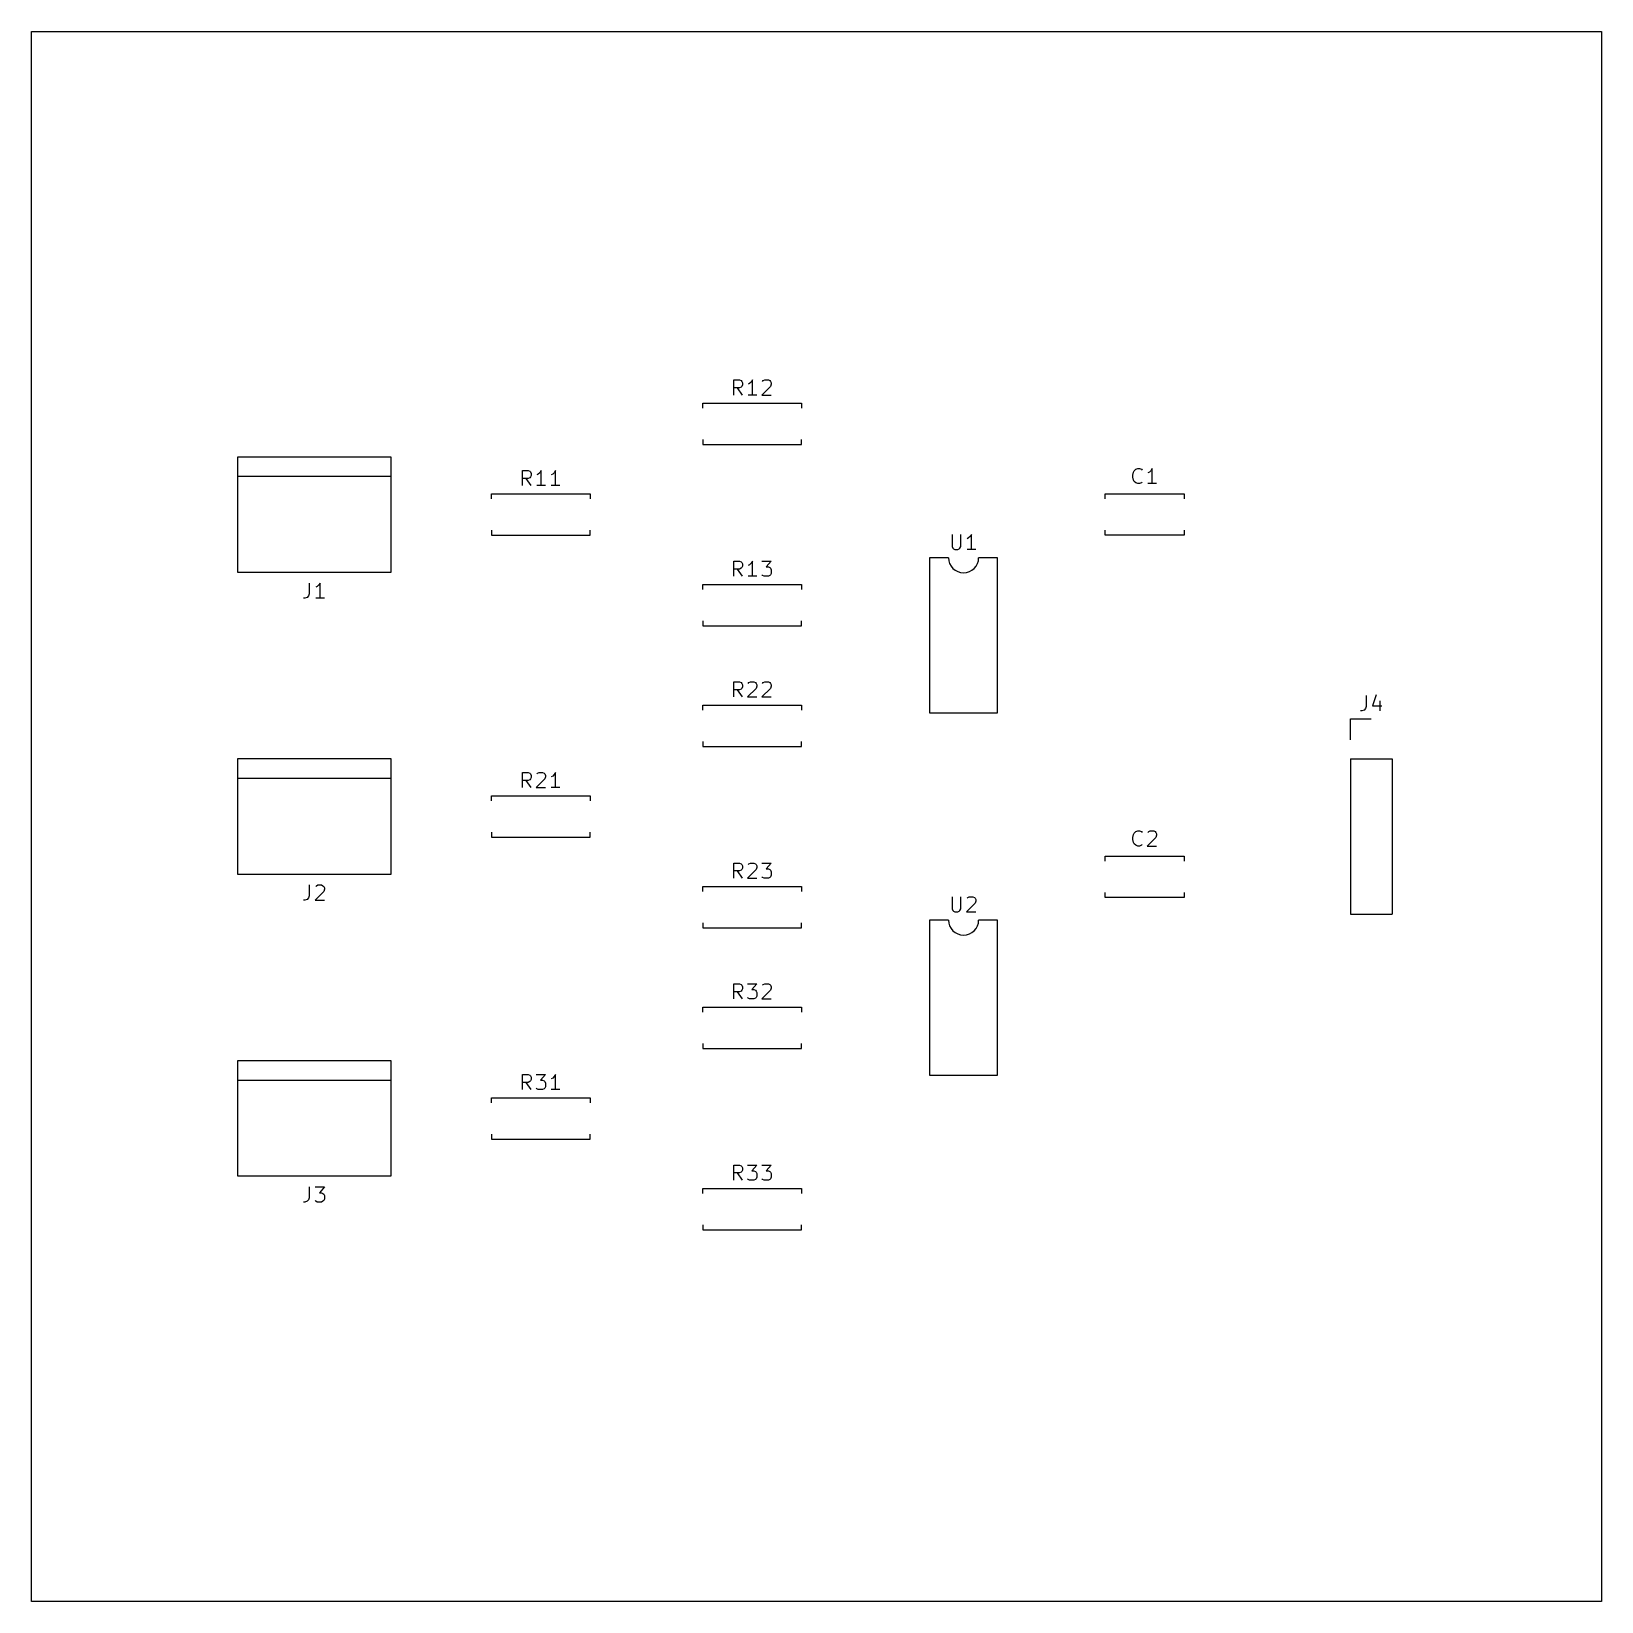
# Model space of a CAD drawing. Extents: x 20 to 124, y -124 to -20.
import ezdxf

# ---------------------------------------------------------------- set-up
doc = ezdxf.new("R2010")
doc.units = 0
doc.layers.add('LYELLOW', color=51, linetype='CONTINUOUS')
doc.layers.add('WHITE', color=7, linetype='CONTINUOUS')

msp = doc.modelspace()

# ---------------------------------------------------------------- linework, layer by layer
at = {"layer": 'LYELLOW', "linetype": 'CONTINUOUS'}
for p, q in [((66.525714, -44.084819), (66.525714, -43.084819)), ((66.525714, -43.084819), (66.906666, -43.084819)), ((66.906666, -43.608628), (66.525714, -43.608628)), ((67.097142, -44.084819), (66.763809, -43.608628)), ((66.906666, -43.084819), (67.001904, -43.132438)), ((67.001904, -43.561009), (66.906666, -43.608628)), ((67.001904, -43.132438), (67.049523, -43.180057)), ((67.049523, -43.51339), (67.001904, -43.561009)), ((67.049523, -43.180057), (67.097142, -43.275295)), ((67.097142, -43.418152), (67.049523, -43.51339)), ((67.097142, -43.275295), (67.097142, -43.418152)), ((67.573333, -43.322914), (67.478095, -43.370533)), ((67.668571, -43.227676), (67.573333, -43.322914)), ((67.763809, -43.084819), (67.668571, -43.227676)), ((67.763809, -44.084819), (67.763809, -43.084819)), ((68.954285, -43.51339), (68.382857, -44.084819)), ((68.430476, -43.180057), (68.478095, -43.132438)), ((68.478095, -43.132438), (68.573333, -43.084819)), ((68.573333, -43.084819), (68.811428, -43.084819)), ((68.811428, -43.084819), (68.906666, -43.132438)), ((68.906666, -43.132438), (68.954285, -43.180057)), ((68.954285, -43.180057), (69.001904, -43.275295)), ((69.001904, -43.370533), (68.954285, -43.51339)), ((69.001904, -43.275295), (69.001904, -43.370533)), ((64.47, -44.63), (71.01, -44.63)), ((64.47, -44.96), (64.47, -44.63)), ((68.049523, -44.084819), (67.478095, -44.084819)), ((68.382857, -44.084819), (69.001904, -44.084819)), ((71.01, -44.63), (71.01, -44.96)), ((64.47, -47.04), (64.47, -47.37)), ((64.47, -47.37), (71.01, -47.37)), ((71.01, -47.37), (71.01, -47.04)), ((33.66, -48.19), (33.66, -55.81)), ((43.82, -48.19), (33.66, -48.19)), ((43.82, -55.81), (43.82, -48.19)), ((33.66, -49.46), (43.82, -49.46)), ((52.525714, -50.084819), (52.525714, -49.084819)), ((52.525714, -49.084819), (52.906666, -49.084819)), ((52.906666, -49.608628), (52.525714, -49.608628)), ((53.097142, -50.084819), (52.763809, -49.608628)), ((52.906666, -49.084819), (53.001904, -49.132438)), ((53.001904, -49.561009), (52.906666, -49.608628)), ((53.001904, -49.132438), (53.049523, -49.180057)), ((53.049523, -49.51339), (53.001904, -49.561009)), ((53.049523, -49.180057), (53.097142, -49.275295)), ((53.097142, -49.418152), (53.049523, -49.51339)), ((53.097142, -49.275295), (53.097142, -49.418152)), ((53.573333, -49.322914), (53.478095, -49.370533)), ((53.668571, -49.227676), (53.573333, -49.322914)), ((53.763809, -49.084819), (53.668571, -49.227676)), ((53.763809, -50.084819), (53.763809, -49.084819)), ((54.525714, -49.322914), (54.430476, -49.370533)), ((54.620952, -49.227676), (54.525714, -49.322914)), ((54.71619, -49.084819), (54.620952, -49.227676)), ((54.71619, -50.084819), (54.71619, -49.084819)), ((92.954286, -49.38339), (93.001905, -49.192914)), ((92.954286, -49.526247), (92.954286, -49.38339)), ((93.001905, -49.716723), (92.954286, -49.526247)), ((93.001905, -49.192914), (93.049524, -49.097676)), ((93.049524, -49.811961), (93.001905, -49.716723)), ((93.049524, -49.097676), (93.144762, -49.002438)), ((93.144762, -49.9072), (93.049524, -49.811961)), ((93.144762, -49.002438), (93.287619, -48.954819)), ((93.287619, -49.954819), (93.144762, -49.9072)), ((93.287619, -48.954819), (93.382857, -48.954819)), ((93.382857, -48.954819), (93.525714, -49.002438)), ((93.525714, -49.9072), (93.382857, -49.954819)), ((93.525714, -49.002438), (93.573333, -49.050057)), ((93.573333, -49.85958), (93.525714, -49.9072)), ((94.049524, -49.192914), (93.954286, -49.240533)), ((94.144762, -49.097676), (94.049524, -49.192914)), ((94.24, -48.954819), (94.144762, -49.097676)), ((94.24, -49.954819), (94.24, -48.954819)), ((50.47, -50.63), (57.01, -50.63)), ((50.47, -50.96), (50.47, -50.63)), ((54.049523, -50.084819), (53.478095, -50.084819)), ((55.001904, -50.084819), (54.430476, -50.084819)), ((57.01, -50.63), (57.01, -50.96)), ((91.12, -50.63), (96.36, -50.63)), ((91.12, -50.967), (91.12, -50.63)), ((93.382857, -49.954819), (93.287619, -49.954819)), ((94.525714, -49.954819), (93.954286, -49.954819)), ((96.36, -50.63), (96.36, -50.967)), ((50.47, -53.04), (50.47, -53.37)), ((57.01, -53.37), (57.01, -53.04)), ((91.12, -53.37), (91.12, -53.033)), ((96.36, -53.033), (96.36, -53.37)), ((50.47, -53.37), (57.01, -53.37)), ((80.978095, -53.314819), (80.978095, -54.124342)), ((81.549523, -54.124342), (81.549523, -53.314819)), ((82.073333, -53.552914), (81.978095, -53.600533)), ((82.168571, -53.457676), (82.073333, -53.552914)), ((82.263809, -53.314819), (82.168571, -53.457676)), ((82.263809, -54.314819), (82.263809, -53.314819)), ((96.36, -53.37), (91.12, -53.37)), ((66.525714, -56.084819), (66.525714, -55.084819)), ((66.525714, -55.084819), (66.906666, -55.084819)), ((66.906666, -55.084819), (67.001904, -55.132438)), ((67.763809, -55.084819), (67.668571, -55.227676)), ((67.763809, -56.084819), (67.763809, -55.084819)), ((68.382857, -55.084819), (69.001904, -55.084819)), ((69.001904, -55.084819), (68.668571, -55.465771)), ((79.49, -54.86), (79.49, -65.14)), ((80.74, -54.86), (79.49, -54.86)), ((80.978095, -54.124342), (81.025714, -54.21958)), ((81.025714, -54.21958), (81.073333, -54.2672)), ((81.073333, -54.2672), (81.168571, -54.314819)), ((81.168571, -54.314819), (81.359047, -54.314819)), ((81.359047, -54.314819), (81.454285, -54.2672)), ((81.454285, -54.2672), (81.501904, -54.21958)), ((81.501904, -54.21958), (81.549523, -54.124342)), ((82.549523, -54.314819), (81.978095, -54.314819)), ((83.99, -54.86), (82.74, -54.86)), ((83.99, -65.14), (83.99, -54.86)), ((33.66, -55.81), (43.82, -55.81)), ((66.906666, -55.608628), (66.525714, -55.608628)), ((67.097142, -56.084819), (66.763809, -55.608628)), ((67.001904, -55.561009), (66.906666, -55.608628)), ((67.001904, -55.132438), (67.049523, -55.180057)), ((67.049523, -55.51339), (67.001904, -55.561009)), ((67.049523, -55.180057), (67.097142, -55.275295)), ((67.097142, -55.418152), (67.049523, -55.51339)), ((67.097142, -55.275295), (67.097142, -55.418152)), ((67.573333, -55.322914), (67.478095, -55.370533)), ((68.049523, -56.084819), (67.478095, -56.084819)), ((67.668571, -55.227676), (67.573333, -55.322914)), ((68.430476, -56.0372), (68.382857, -55.98958)), ((68.525714, -56.084819), (68.430476, -56.0372)), ((68.811428, -56.084819), (68.525714, -56.084819)), ((68.668571, -55.465771), (68.811428, -55.465771)), ((68.811428, -55.465771), (68.906666, -55.51339)), ((68.906666, -56.0372), (68.811428, -56.084819)), ((68.906666, -55.51339), (68.954285, -55.561009)), ((68.954285, -55.98958), (68.906666, -56.0372)), ((68.954285, -55.561009), (69.001904, -55.656247)), ((69.001904, -55.894342), (68.954285, -55.98958)), ((69.001904, -55.656247), (69.001904, -55.894342)), ((38.406666, -56.534819), (38.406666, -57.249104)), ((38.930476, -56.772914), (38.835238, -56.820533)), ((39.025714, -56.677676), (38.930476, -56.772914)), ((39.120952, -56.534819), (39.025714, -56.677676)), ((39.120952, -57.534819), (39.120952, -56.534819)), ((64.47, -56.63), (71.01, -56.63)), ((64.47, -56.96), (64.47, -56.63)), ((71.01, -56.63), (71.01, -56.96)), ((38.120952, -57.534819), (38.025714, -57.534819)), ((38.263809, -57.4872), (38.120952, -57.534819)), ((38.359047, -57.391961), (38.263809, -57.4872)), ((38.406666, -57.249104), (38.359047, -57.391961)), ((39.406666, -57.534819), (38.835238, -57.534819)), ((64.47, -59.04), (64.47, -59.37)), ((71.01, -59.37), (71.01, -59.04)), ((64.47, -59.37), (71.01, -59.37)), ((66.525714, -64.084819), (66.525714, -63.084819)), ((66.525714, -63.084819), (66.906666, -63.084819)), ((66.906666, -63.084819), (67.001904, -63.132438)), ((67.001904, -63.132438), (67.049523, -63.180057)), ((67.049523, -63.180057), (67.097142, -63.275295)), ((67.097142, -63.418152), (67.049523, -63.51339)), ((67.097142, -63.275295), (67.097142, -63.418152)), ((67.478095, -63.180057), (67.525714, -63.132438)), ((67.525714, -63.132438), (67.620952, -63.084819)), ((67.620952, -63.084819), (67.859047, -63.084819)), ((67.859047, -63.084819), (67.954285, -63.132438)), ((67.954285, -63.132438), (68.001904, -63.180057)), ((68.001904, -63.180057), (68.049523, -63.275295)), ((68.049523, -63.370533), (68.001904, -63.51339)), ((68.049523, -63.275295), (68.049523, -63.370533)), ((68.430476, -63.180057), (68.478095, -63.132438)), ((68.478095, -63.132438), (68.573333, -63.084819)), ((68.573333, -63.084819), (68.811428, -63.084819)), ((68.811428, -63.084819), (68.906666, -63.132438)), ((68.906666, -63.132438), (68.954285, -63.180057)), ((68.954285, -63.180057), (69.001904, -63.275295)), ((69.001904, -63.370533), (68.954285, -63.51339)), ((69.001904, -63.275295), (69.001904, -63.370533)), ((66.906666, -63.608628), (66.525714, -63.608628)), ((67.097142, -64.084819), (66.763809, -63.608628)), ((67.001904, -63.561009), (66.906666, -63.608628)), ((67.049523, -63.51339), (67.001904, -63.561009)), ((68.001904, -63.51339), (67.430476, -64.084819)), ((67.430476, -64.084819), (68.049523, -64.084819)), ((68.954285, -63.51339), (68.382857, -64.084819)), ((68.382857, -64.084819), (69.001904, -64.084819)), ((108.406666, -63.994819), (108.406666, -64.709104)), ((109.073333, -63.9472), (108.835238, -64.661485)), ((109.311428, -64.328152), (109.311428, -64.994819)), ((64.47, -64.63), (71.01, -64.63)), ((64.47, -64.96), (64.47, -64.63)), ((71.01, -64.63), (71.01, -64.96)), ((79.49, -65.14), (83.99, -65.14)), ((108.120952, -64.994819), (108.025714, -64.994819)), ((108.263809, -64.9472), (108.120952, -64.994819)), ((108.359047, -64.851961), (108.263809, -64.9472)), ((108.406666, -64.709104), (108.359047, -64.851961)), ((108.835238, -64.661485), (109.454285, -64.661485)), ((107.36, -65.54), (108.74, -65.54)), ((107.36, -66.92), (107.36, -65.54)), ((64.47, -67.04), (64.47, -67.37)), ((64.47, -67.37), (71.01, -67.37)), ((71.01, -67.37), (71.01, -67.04)), ((33.66, -68.19), (33.66, -75.81)), ((43.82, -68.19), (33.66, -68.19)), ((43.82, -75.81), (43.82, -68.19)), ((107.36, -68.19), (107.36, -78.46)), ((107.36, -68.19), (110.12, -68.19)), ((110.12, -68.19), (110.12, -78.46)), ((33.66, -69.46), (43.82, -69.46)), ((52.525714, -70.084819), (52.525714, -69.084819)), ((52.525714, -69.084819), (52.906666, -69.084819)), ((52.906666, -69.608628), (52.525714, -69.608628)), ((53.097142, -70.084819), (52.763809, -69.608628)), ((52.906666, -69.084819), (53.001904, -69.132438)), ((53.001904, -69.561009), (52.906666, -69.608628)), ((53.001904, -69.132438), (53.049523, -69.180057)), ((53.049523, -69.51339), (53.001904, -69.561009)), ((53.049523, -69.180057), (53.097142, -69.275295)), ((53.097142, -69.418152), (53.049523, -69.51339)), ((53.097142, -69.275295), (53.097142, -69.418152)), ((54.001904, -69.51339), (53.430476, -70.084819)), ((53.478095, -69.180057), (53.525714, -69.132438)), ((53.525714, -69.132438), (53.620952, -69.084819)), ((53.620952, -69.084819), (53.859047, -69.084819)), ((53.859047, -69.084819), (53.954285, -69.132438)), ((53.954285, -69.132438), (54.001904, -69.180057)), ((54.001904, -69.180057), (54.049523, -69.275295)), ((54.049523, -69.370533), (54.001904, -69.51339)), ((54.049523, -69.275295), (54.049523, -69.370533)), ((54.525714, -69.322914), (54.430476, -69.370533)), ((54.620952, -69.227676), (54.525714, -69.322914)), ((54.71619, -69.084819), (54.620952, -69.227676)), ((54.71619, -70.084819), (54.71619, -69.084819)), ((50.47, -70.63), (57.01, -70.63)), ((50.47, -70.96), (50.47, -70.63)), ((53.430476, -70.084819), (54.049523, -70.084819)), ((55.001904, -70.084819), (54.430476, -70.084819)), ((57.01, -70.63), (57.01, -70.96)), ((50.47, -73.04), (50.47, -73.37)), ((50.47, -73.37), (57.01, -73.37)), ((57.01, -73.37), (57.01, -73.04)), ((92.954286, -73.38339), (93.001905, -73.192914)), ((92.954286, -73.526247), (92.954286, -73.38339)), ((93.001905, -73.716723), (92.954286, -73.526247)), ((93.001905, -73.192914), (93.049524, -73.097676)), ((93.049524, -73.811961), (93.001905, -73.716723)), ((93.049524, -73.097676), (93.144762, -73.002438)), ((93.144762, -73.9072), (93.049524, -73.811961)), ((93.144762, -73.002438), (93.287619, -72.954819)), ((93.287619, -72.954819), (93.382857, -72.954819)), ((93.382857, -72.954819), (93.525714, -73.002438)), ((93.525714, -73.002438), (93.573333, -73.050057)), ((94.478095, -73.38339), (93.906667, -73.954819)), ((93.954286, -73.050057), (94.001905, -73.002438)), ((94.001905, -73.002438), (94.097143, -72.954819)), ((94.097143, -72.954819), (94.335238, -72.954819)), ((94.335238, -72.954819), (94.430476, -73.002438)), ((94.430476, -73.002438), (94.478095, -73.050057)), ((94.478095, -73.050057), (94.525714, -73.145295)), ((94.525714, -73.240533), (94.478095, -73.38339)), ((94.525714, -73.145295), (94.525714, -73.240533)), ((91.12, -74.63), (96.36, -74.63)), ((91.12, -74.967), (91.12, -74.63)), ((93.287619, -73.954819), (93.144762, -73.9072)), ((93.382857, -73.954819), (93.287619, -73.954819)), ((93.525714, -73.9072), (93.382857, -73.954819)), ((93.573333, -73.85958), (93.525714, -73.9072)), ((93.906667, -73.954819), (94.525714, -73.954819)), ((96.36, -74.63), (96.36, -74.967)), ((33.66, -75.81), (43.82, -75.81)), ((66.525714, -76.084819), (66.525714, -75.084819)), ((66.525714, -75.084819), (66.906666, -75.084819)), ((66.906666, -75.608628), (66.525714, -75.608628)), ((67.097142, -76.084819), (66.763809, -75.608628)), ((66.906666, -75.084819), (67.001904, -75.132438)), ((67.001904, -75.561009), (66.906666, -75.608628)), ((67.001904, -75.132438), (67.049523, -75.180057)), ((67.049523, -75.51339), (67.001904, -75.561009)), ((67.049523, -75.180057), (67.097142, -75.275295)), ((67.097142, -75.418152), (67.049523, -75.51339)), ((67.097142, -75.275295), (67.097142, -75.418152)), ((68.001904, -75.51339), (67.430476, -76.084819)), ((67.478095, -75.180057), (67.525714, -75.132438)), ((67.525714, -75.132438), (67.620952, -75.084819)), ((67.620952, -75.084819), (67.859047, -75.084819)), ((67.859047, -75.084819), (67.954285, -75.132438)), ((67.954285, -75.132438), (68.001904, -75.180057)), ((68.001904, -75.180057), (68.049523, -75.275295)), ((68.049523, -75.370533), (68.001904, -75.51339)), ((68.049523, -75.275295), (68.049523, -75.370533)), ((68.382857, -75.084819), (69.001904, -75.084819)), ((69.001904, -75.084819), (68.668571, -75.465771)), ((68.668571, -75.465771), (68.811428, -75.465771)), ((68.811428, -75.465771), (68.906666, -75.51339)), ((68.906666, -75.51339), (68.954285, -75.561009)), ((68.954285, -75.561009), (69.001904, -75.656247)), ((69.001904, -75.894342), (68.954285, -75.98958)), ((69.001904, -75.656247), (69.001904, -75.894342)), ((38.406666, -76.534819), (38.406666, -77.249104)), ((38.835238, -76.630057), (38.882857, -76.582438)), ((38.882857, -76.582438), (38.978095, -76.534819)), ((38.978095, -76.534819), (39.21619, -76.534819)), ((39.21619, -76.534819), (39.311428, -76.582438)), ((39.311428, -76.582438), (39.359047, -76.630057)), ((39.359047, -76.630057), (39.406666, -76.725295)), ((39.406666, -76.820533), (39.359047, -76.96339)), ((39.406666, -76.725295), (39.406666, -76.820533)), ((64.47, -76.63), (71.01, -76.63)), ((64.47, -76.96), (64.47, -76.63)), ((67.430476, -76.084819), (68.049523, -76.084819)), ((68.430476, -76.0372), (68.382857, -75.98958)), ((68.525714, -76.084819), (68.430476, -76.0372)), ((68.811428, -76.084819), (68.525714, -76.084819)), ((68.906666, -76.0372), (68.811428, -76.084819)), ((68.954285, -75.98958), (68.906666, -76.0372)), ((71.01, -76.63), (71.01, -76.96)), ((38.120952, -77.534819), (38.025714, -77.534819)), ((38.263809, -77.4872), (38.120952, -77.534819)), ((38.359047, -77.391961), (38.263809, -77.4872)), ((38.406666, -77.249104), (38.359047, -77.391961)), ((39.359047, -76.96339), (38.787619, -77.534819)), ((38.787619, -77.534819), (39.406666, -77.534819)), ((80.978095, -77.314819), (80.978095, -78.124342)), ((81.549523, -78.124342), (81.549523, -77.314819)), ((82.501904, -77.74339), (81.930476, -78.314819)), ((81.978095, -77.410057), (82.025714, -77.362438)), ((82.025714, -77.362438), (82.120952, -77.314819)), ((82.120952, -77.314819), (82.359047, -77.314819)), ((82.359047, -77.314819), (82.454285, -77.362438)), ((82.454285, -77.362438), (82.501904, -77.410057)), ((82.501904, -77.410057), (82.549523, -77.505295)), ((82.549523, -77.600533), (82.501904, -77.74339)), ((82.549523, -77.505295), (82.549523, -77.600533)), ((91.12, -77.37), (91.12, -77.033)), ((96.36, -77.37), (91.12, -77.37)), ((96.36, -77.033), (96.36, -77.37)), ((64.47, -79.04), (64.47, -79.37)), ((71.01, -79.37), (71.01, -79.04)), ((79.49, -78.86), (79.49, -89.14)), ((80.74, -78.86), (79.49, -78.86)), ((80.978095, -78.124342), (81.025714, -78.21958)), ((81.025714, -78.21958), (81.073333, -78.2672)), ((81.073333, -78.2672), (81.168571, -78.314819)), ((81.168571, -78.314819), (81.359047, -78.314819)), ((81.359047, -78.314819), (81.454285, -78.2672)), ((81.454285, -78.2672), (81.501904, -78.21958)), ((81.501904, -78.21958), (81.549523, -78.124342)), ((81.930476, -78.314819), (82.549523, -78.314819)), ((83.99, -78.86), (82.74, -78.86)), ((83.99, -89.14), (83.99, -78.86)), ((107.36, -78.46), (110.12, -78.46)), ((64.47, -79.37), (71.01, -79.37)), ((66.525714, -84.084819), (66.525714, -83.084819)), ((66.525714, -83.084819), (66.906666, -83.084819)), ((66.906666, -83.084819), (67.001904, -83.132438)), ((67.001904, -83.132438), (67.049523, -83.180057)), ((67.049523, -83.180057), (67.097142, -83.275295)), ((67.430476, -83.084819), (68.049523, -83.084819)), ((68.049523, -83.084819), (67.71619, -83.465771)), ((68.430476, -83.180057), (68.478095, -83.132438)), ((68.478095, -83.132438), (68.573333, -83.084819)), ((68.573333, -83.084819), (68.811428, -83.084819)), ((68.811428, -83.084819), (68.906666, -83.132438)), ((68.906666, -83.132438), (68.954285, -83.180057)), ((68.954285, -83.180057), (69.001904, -83.275295)), ((66.906666, -83.608628), (66.525714, -83.608628)), ((67.097142, -84.084819), (66.763809, -83.608628)), ((67.001904, -83.561009), (66.906666, -83.608628)), ((67.049523, -83.51339), (67.001904, -83.561009)), ((67.097142, -83.418152), (67.049523, -83.51339)), ((67.097142, -83.275295), (67.097142, -83.418152)), ((67.478095, -84.0372), (67.430476, -83.98958)), ((67.573333, -84.084819), (67.478095, -84.0372)), ((67.859047, -84.084819), (67.573333, -84.084819)), ((67.71619, -83.465771), (67.859047, -83.465771)), ((67.859047, -83.465771), (67.954285, -83.51339)), ((67.954285, -84.0372), (67.859047, -84.084819)), ((67.954285, -83.51339), (68.001904, -83.561009)), ((68.001904, -83.98958), (67.954285, -84.0372)), ((68.001904, -83.561009), (68.049523, -83.656247)), ((68.049523, -83.894342), (68.001904, -83.98958)), ((68.049523, -83.656247), (68.049523, -83.894342)), ((68.954285, -83.51339), (68.382857, -84.084819)), ((68.382857, -84.084819), (69.001904, -84.084819)), ((69.001904, -83.370533), (68.954285, -83.51339)), ((69.001904, -83.275295), (69.001904, -83.370533)), ((64.47, -84.63), (71.01, -84.63)), ((64.47, -84.96), (64.47, -84.63)), ((71.01, -84.63), (71.01, -84.96)), ((64.47, -87.04), (64.47, -87.37)), ((71.01, -87.37), (71.01, -87.04)), ((33.66, -88.19), (33.66, -95.81)), ((43.82, -88.19), (33.66, -88.19)), ((43.82, -95.81), (43.82, -88.19)), ((64.47, -87.37), (71.01, -87.37)), ((52.525714, -90.084819), (52.525714, -89.084819)), ((52.525714, -89.084819), (52.906666, -89.084819)), ((52.906666, -89.084819), (53.001904, -89.132438)), ((53.001904, -89.132438), (53.049523, -89.180057)), ((53.049523, -89.180057), (53.097142, -89.275295)), ((53.097142, -89.418152), (53.049523, -89.51339)), ((53.097142, -89.275295), (53.097142, -89.418152)), ((53.430476, -89.084819), (54.049523, -89.084819)), ((54.049523, -89.084819), (53.71619, -89.465771)), ((54.525714, -89.322914), (54.430476, -89.370533)), ((54.620952, -89.227676), (54.525714, -89.322914)), ((54.71619, -89.084819), (54.620952, -89.227676)), ((54.71619, -90.084819), (54.71619, -89.084819)), ((79.49, -89.14), (83.99, -89.14)), ((33.66, -89.46), (43.82, -89.46)), ((52.906666, -89.608628), (52.525714, -89.608628)), ((53.097142, -90.084819), (52.763809, -89.608628)), ((53.001904, -89.561009), (52.906666, -89.608628)), ((53.049523, -89.51339), (53.001904, -89.561009)), ((53.478095, -90.0372), (53.430476, -89.98958)), ((53.573333, -90.084819), (53.478095, -90.0372)), ((53.859047, -90.084819), (53.573333, -90.084819)), ((53.71619, -89.465771), (53.859047, -89.465771)), ((53.859047, -89.465771), (53.954285, -89.51339)), ((53.954285, -90.0372), (53.859047, -90.084819)), ((53.954285, -89.51339), (54.001904, -89.561009)), ((54.001904, -89.98958), (53.954285, -90.0372)), ((54.001904, -89.561009), (54.049523, -89.656247)), ((54.049523, -89.894342), (54.001904, -89.98958)), ((54.049523, -89.656247), (54.049523, -89.894342)), ((55.001904, -90.084819), (54.430476, -90.084819)), ((50.47, -90.63), (57.01, -90.63)), ((50.47, -90.96), (50.47, -90.63)), ((57.01, -90.63), (57.01, -90.96)), ((50.47, -93.04), (50.47, -93.37)), ((50.47, -93.37), (57.01, -93.37)), ((57.01, -93.37), (57.01, -93.04)), ((66.525714, -96.084819), (66.525714, -95.084819)), ((66.525714, -95.084819), (66.906666, -95.084819)), ((66.906666, -95.608628), (66.525714, -95.608628)), ((67.097142, -96.084819), (66.763809, -95.608628)), ((66.906666, -95.084819), (67.001904, -95.132438)), ((67.001904, -95.561009), (66.906666, -95.608628)), ((67.001904, -95.132438), (67.049523, -95.180057)), ((67.049523, -95.51339), (67.001904, -95.561009)), ((67.049523, -95.180057), (67.097142, -95.275295)), ((67.097142, -95.418152), (67.049523, -95.51339)), ((67.097142, -95.275295), (67.097142, -95.418152)), ((67.430476, -95.084819), (68.049523, -95.084819)), ((68.049523, -95.084819), (67.71619, -95.465771)), ((67.71619, -95.465771), (67.859047, -95.465771)), ((67.859047, -95.465771), (67.954285, -95.51339)), ((67.954285, -95.51339), (68.001904, -95.561009)), ((68.001904, -95.561009), (68.049523, -95.656247)), ((68.049523, -95.656247), (68.049523, -95.894342)), ((68.382857, -95.084819), (69.001904, -95.084819)), ((69.001904, -95.084819), (68.668571, -95.465771)), ((68.668571, -95.465771), (68.811428, -95.465771)), ((68.811428, -95.465771), (68.906666, -95.51339)), ((68.906666, -95.51339), (68.954285, -95.561009)), ((68.954285, -95.561009), (69.001904, -95.656247)), ((69.001904, -95.656247), (69.001904, -95.894342)), ((33.66, -95.81), (43.82, -95.81)), ((38.406666, -96.534819), (38.406666, -97.249104)), ((38.787619, -96.534819), (39.406666, -96.534819)), ((39.406666, -96.534819), (39.073333, -96.915771)), ((64.47, -96.63), (71.01, -96.63)), ((64.47, -96.96), (64.47, -96.63)), ((67.478095, -96.0372), (67.430476, -95.98958)), ((67.573333, -96.084819), (67.478095, -96.0372)), ((67.859047, -96.084819), (67.573333, -96.084819)), ((67.954285, -96.0372), (67.859047, -96.084819)), ((68.001904, -95.98958), (67.954285, -96.0372)), ((68.049523, -95.894342), (68.001904, -95.98958)), ((68.430476, -96.0372), (68.382857, -95.98958)), ((68.525714, -96.084819), (68.430476, -96.0372)), ((68.811428, -96.084819), (68.525714, -96.084819)), ((68.906666, -96.0372), (68.811428, -96.084819)), ((68.954285, -95.98958), (68.906666, -96.0372)), ((69.001904, -95.894342), (68.954285, -95.98958)), ((71.01, -96.63), (71.01, -96.96)), ((38.120952, -97.534819), (38.025714, -97.534819)), ((38.263809, -97.4872), (38.120952, -97.534819)), ((38.359047, -97.391961), (38.263809, -97.4872)), ((38.406666, -97.249104), (38.359047, -97.391961)), ((38.835238, -97.4872), (38.787619, -97.43958)), ((38.930476, -97.534819), (38.835238, -97.4872)), ((39.21619, -97.534819), (38.930476, -97.534819)), ((39.073333, -96.915771), (39.21619, -96.915771)), ((39.21619, -96.915771), (39.311428, -96.96339)), ((39.311428, -97.4872), (39.21619, -97.534819)), ((39.311428, -96.96339), (39.359047, -97.011009)), ((39.359047, -97.43958), (39.311428, -97.4872)), ((39.359047, -97.011009), (39.406666, -97.106247)), ((39.406666, -97.344342), (39.359047, -97.43958)), ((39.406666, -97.106247), (39.406666, -97.344342)), ((64.47, -99.04), (64.47, -99.37)), ((64.47, -99.37), (71.01, -99.37)), ((71.01, -99.37), (71.01, -99.04))]:
    msp.add_line(p, q, dxfattribs=at)
at = {"layer": 'LYELLOW'}
for centre in [(81.74, -54.86), (81.74, -78.86)]:
    msp.add_arc(centre, 1, -180, 0, dxfattribs=at)
at = {"layer": 'WHITE', "linetype": 'CONTINUOUS'}
for p, q in [((20, -20), (124, -20)), ((20, -124), (20, -20)), ((124, -20), (124, -124)), ((124, -124), (20, -124))]:
    msp.add_line(p, q, dxfattribs=at)

doc.saveas('drawing.dxf')
